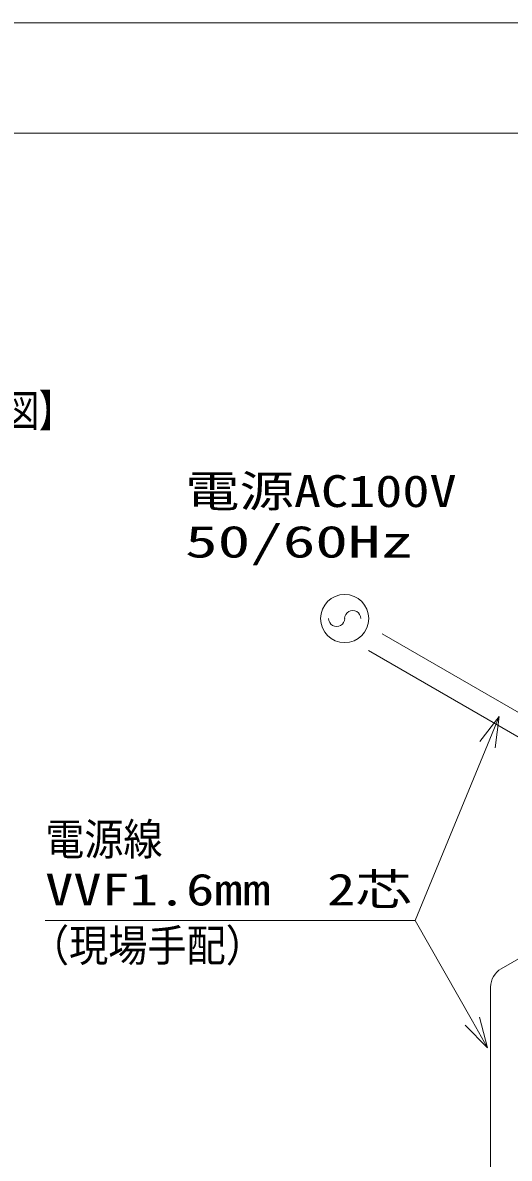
# Model space of a CAD drawing. Units: millimetres on the paper. Extents: x -305 to 305, y -152 to 152.
# Drawn here: x -193.4 to -149.3, y 45.6 to 148.5 of the extents above; entities that cross this region are included whole.
import ezdxf
from ezdxf.enums import TextEntityAlignment as Align

# ---------------------------------------------------------------- set-up
doc = ezdxf.new("R2010")
doc.units = ezdxf.units.MM
for name, color, linetype, lineweight in [('0-0_PV', 7, 'Continuous', 9), ('0-2_0', 7, 'Continuous', 9), ('0-4_図面枠', 3, 'Continuous', 9), ('0-5_DEFPOINTS', 7, 'Continuous', 9)]:
    doc.layers.add(name, color=color, linetype=linetype, lineweight=lineweight)
doc.styles.add('ＭＳ ゴシック', font='')
doc.styles.get('ＭＳ ゴシック').set_extended_font_data('MS Gothic')

# ---------------------------------------------------------------- blocks, each defined once
blk = doc.blocks.new('_OPEN30')
at = {"layer": '0-2_0'}
blk.add_line((0, 0), (-1, 0), dxfattribs=at)
blk.add_lwpolyline([(-1, 0.2679), (0, 0), (-1, -0.2679)], dxfattribs=at)

msp = doc.modelspace()

# ---------------------------------------------------------------- linework, layer by layer
at = {"layer": '0-0_PV'}
for p, q in [((-160.852, 93.145), (-138.847, 80.44)), ((-162.08, 91.637), (-138.831, 78.214)), ((-157.867, 67.191), (-151.316, 83.107)), ((-150.071, 62.817), (-141.725, 67.636)), ((-151.031, 61.154), (-151.031, 27.558))]:
    msp.add_line(p, q, dxfattribs=at)
msp.add_lwpolyline([(-191.378, 67.191), (-157.867, 67.191), (-152.684, 58.068)], dxfattribs=at)
msp.add_circle((-164.253, 94.534), 2.179, dxfattribs=at)
for centre, radius, start, end in [((-163.527, 94.534), 0.727, 359.99998, 180.00044), ((-164.98, 94.534), 0.727, 179.99999, 0), ((-149.111, 61.154), 1.92, 120, 180.00001)]:
    msp.add_arc(centre, radius, start, end, dxfattribs=at)
at = {"layer": '0-4_図面枠'}
msp.add_lwpolyline([(-291.017, -138.498), (108.983, -138.498), (108.983, 138.502), (-291.017, 138.502)], close=True, dxfattribs=at)
at = {"layer": '0-5_DEFPOINTS'}
msp.add_line((118.983, 148.502), (-301.017, 148.502), dxfattribs=at)

# ---------------------------------------------------------------- block references
at = {"layer": '0-0_PV', "xscale": 2.77, "yscale": 2.77}
for p, rotation in [((-150.261, 85.669), 67.62802), ((-151.316, 55.659), 299.59949)]:
    msp.add_blockref('_OPEN30', p, dxfattribs=dict(at, rotation=rotation))

# ---------------------------------------------------------------- texts
at = {"layer": '0-0_PV', "style": 'ＭＳ ゴシック'}
for s, height, width, p in [('【電気結線図】', 2.889, 0.75, (-209.676, 111.051)), ('電源AC100V', 2.889, 1.25, (-178.704, 103.767)), ('50/60Hz', 2.889, 1.5, (-178.704, 99.191)), ('電源線', 2.886, 0.9, (-191.378, 72.238)), ('VVF1.6mm\u30002芯', 2.886, 1.3, (-191.378, 67.681)), ('（現場手配）', 2.889, 0.9, (-192.758, 62.614))]:
    msp.add_text(s, height=height, dxfattribs=dict(at, width=width)).set_placement(p, align=Align.BOTTOM_LEFT)

doc.saveas('drawing.dxf')
